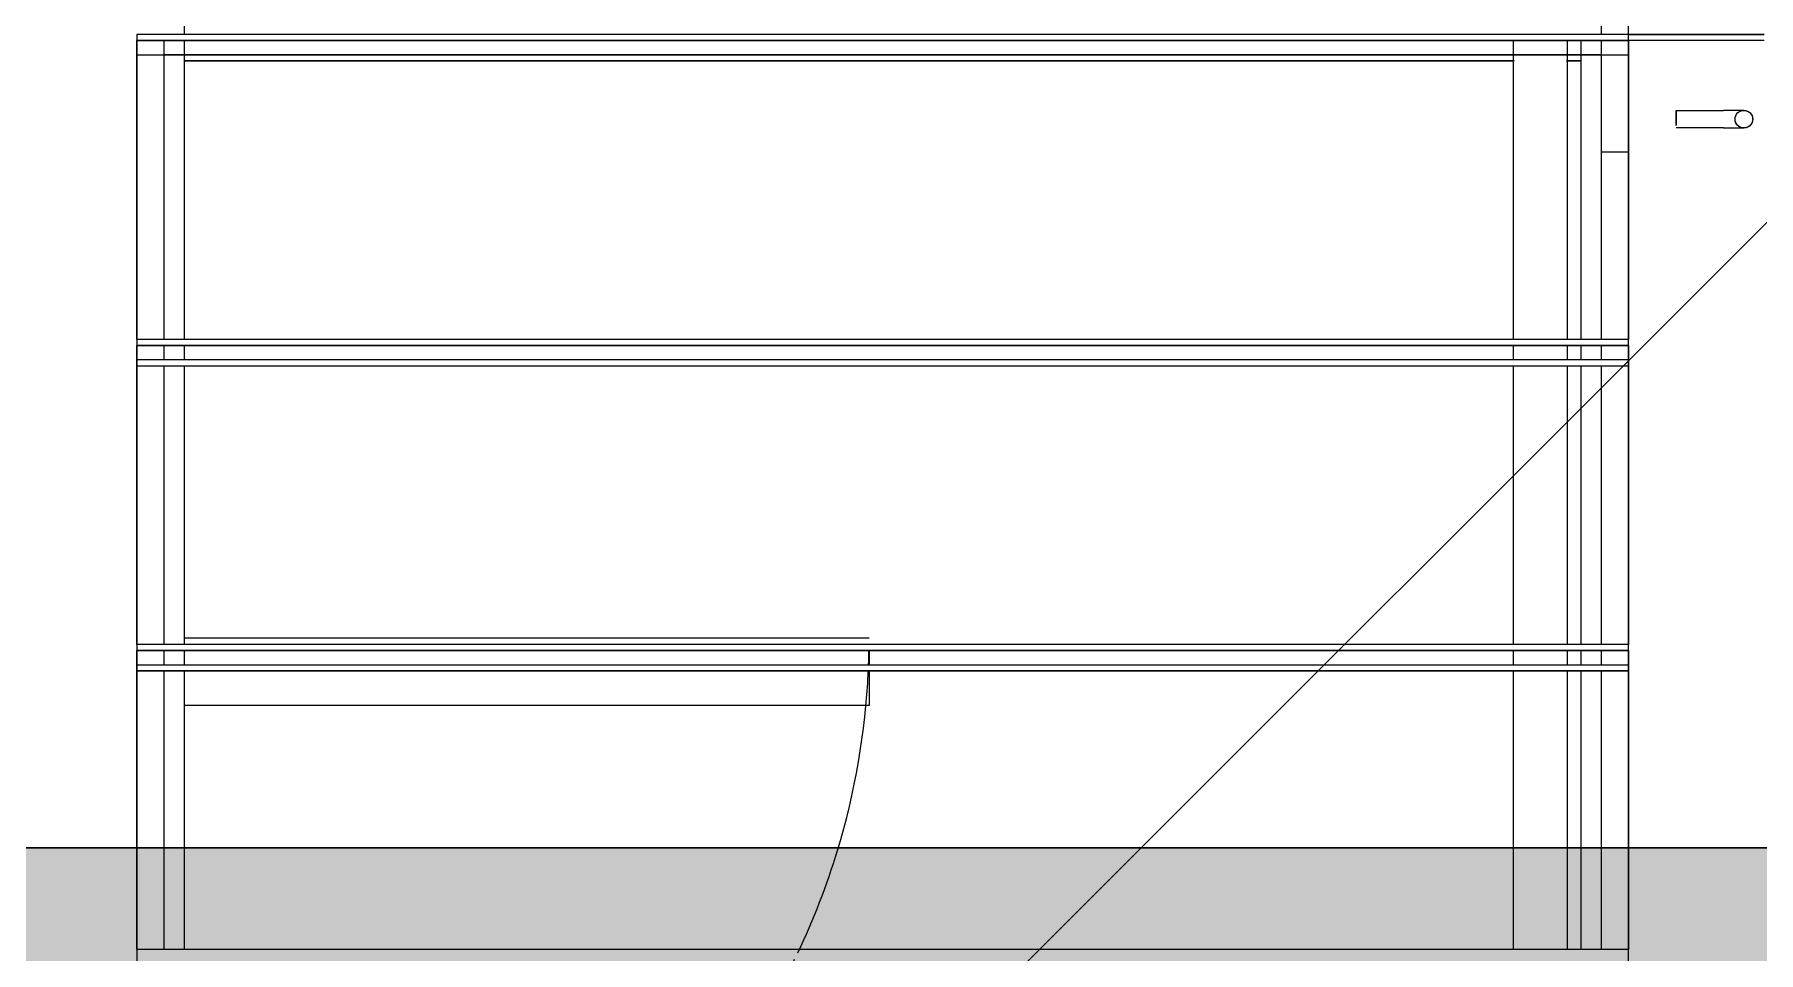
# Model space of a CAD drawing. Header units: millimetres. Extents: x -57519 to 497916, y -349472 to 446842.
# Drawn here: x 298427 to 299698, y 37830 to 38507 of the extents above; entities that cross this region are included whole.
import ezdxf

# ---------------------------------------------------------------- set-up
doc = ezdxf.new("R2010")
doc.units = ezdxf.units.MM
for name, color, linetype, lineweight in [('A-DETL-GENF', 92, 'Continuous', 5), ('A-DOOR', 31, 'Continuous', 5), ('A-FLOR', 192, 'Continuous', 5), ('A-FLOR-HRAL', 11, 'Continuous', 5), ('A-WALL', 113, 'Continuous', 20), ('A-WALL-PATT', 111, 'Continuous', 20), ('S-STRS', 31, 'Continuous', 5)]:
    doc.layers.add(name, color=color, linetype=linetype, lineweight=lineweight)

# ---------------------------------------------------------------- blocks, each defined once
blk = doc.blocks.new('Precast Stair - Run_Internal_-6008571-SITE COVERAGE')
at = {"layer": 'S-STRS'}
for p, q in [((50755, 38507.5), (49774.3, 38507.5)), ((50804.3, 38507.5), (50793.6, 38507.5)), ((50839.3, 38282.5), (50839.3, 38503.1)), ((49774.3, 38503.1), (50755, 38503.1)), ((50793.6, 38503.1), (50804.3, 38503.1)), ((50839.3, 38503.1), (50839.3, 38282.5)), ((50755, 38282.5), (49774.3, 38282.5)), ((49774.3, 38278.1), (50755, 38278.1)), ((50804.3, 38282.5), (50793.6, 38282.5)), ((50793.6, 38278.1), (50804.3, 38278.1)), ((50839.3, 38267.5), (50839.3, 38278.1)), ((50839.3, 38278.1), (50839.3, 38267.5)), ((50839.3, 38267.5), (50839.3, 38278.1)), ((50839.3, 38278.1), (50839.3, 38267.5)), ((50755, 38267.5), (49774.3, 38267.5)), ((49774.3, 38263.1), (50755, 38263.1)), ((50804.3, 38267.5), (50793.6, 38267.5)), ((50793.6, 38263.1), (50804.3, 38263.1)), ((50839.3, 38057.5), (50839.3, 38263.1)), ((50839.3, 38263.1), (50839.3, 38057.5)), ((50755, 38057.5), (49774.3, 38057.5)), ((49774.3, 38053.1), (50755, 38053.1)), ((50804.3, 38057.5), (50793.6, 38057.5)), ((50793.6, 38053.1), (50804.3, 38053.1)), ((50839.3, 38042.5), (50839.3, 38053.1)), ((50839.3, 38053.1), (50839.3, 38042.5)), ((50839.3, 38042.5), (50839.3, 38053.1)), ((50839.3, 38053.1), (50839.3, 38042.5)), ((49774.3, 38042.5), (50755, 38042.5)), ((50755, 38038.1), (49774.3, 38038.1)), ((50793.6, 38042.5), (50804.3, 38042.5)), ((50804.3, 38038.1), (50793.6, 38038.1)), ((50839.3, 37907.5), (50839.3, 38038.1)), ((50839.3, 38038.1), (50839.3, 37907.5)), ((50839.3, 37832.5), (50839.3, 37907.5)), ((50839.3, 37907.5), (50839.3, 37832.5)), ((50755, 37832.5), (49774.3, 37832.5)), ((50804.3, 37832.5), (50793.6, 37832.5))]:
    blk.add_line(p, q, dxfattribs=at)
blk = doc.blocks.new('Precast Stair - ___-6008570-SITE COVERAGE')
at = {"layer": 'S-STRS'}
for p, q in [((49774.3, 38503.1), (50755, 38503.1)), ((50793.6, 38503.1), (50804.3, 38503.1)), ((50839.3, 38282.5), (50839.3, 38503.1)), ((50839.3, 38503.1), (50839.3, 38488.1)), ((50755, 38488.1), (49774.3, 38488.1)), ((50755, 38488.1), (49774.3, 38488.1)), ((50804.3, 38488.1), (50793.6, 38488.1)), ((50804.3, 38488.1), (50793.6, 38488.1)), ((50839.3, 38282.5), (50839.3, 38488.1)), ((50755, 38278.1), (49774.3, 38278.1)), ((50804.3, 38278.1), (50793.6, 38278.1)), ((50839.3, 38267.5), (50839.3, 38278.1)), ((50839.3, 38267.5), (50839.3, 38278.1)), ((50839.3, 38267.5), (50839.3, 38278.1)), ((50839.3, 38267.5), (50839.3, 38278.1)), ((49774.3, 38263.1), (50755, 38263.1)), ((50793.6, 38263.1), (50804.3, 38263.1)), ((50839.3, 38057.5), (50839.3, 38263.1)), ((50839.3, 38263.1), (50839.3, 38057.5)), ((50755, 38053.1), (49774.3, 38053.1)), ((50804.3, 38053.1), (50793.6, 38053.1)), ((50839.3, 38042.5), (50839.3, 38053.1)), ((50839.3, 38053.1), (50839.3, 38042.5)), ((50839.3, 38042.5), (50839.3, 38053.1)), ((50839.3, 38042.5), (50839.3, 38053.1)), ((49774.3, 38038.1), (50755, 38038.1)), ((50793.6, 38038.1), (50804.3, 38038.1)), ((50839.3, 37907.5), (50839.3, 38038.1)), ((50839.3, 38038.1), (50839.3, 37907.5)), ((50839.3, 37832.5), (50839.3, 37907.5)), ((50839.3, 37907.5), (50839.3, 37832.5))]:
    blk.add_line(p, q, dxfattribs=at)
blk.add_blockref('Precast Stair - Run_Internal_-6008571-SITE COVERAGE', (0, 0))
blk = doc.blocks.new('Precast Stair - Landing_Internal_-6008558-SITE COVERAGE')
at = {"layer": 'S-STRS'}
for p, q in [((50839.3, 38507.5), (50939.3, 38507.5)), ((50939.3, 38507.5), (50839.3, 38507.5)), ((50755, 38492.5), (49774.3, 38492.5)), ((50804.3, 38492.5), (50793.6, 38492.5)), ((50839.3, 38492.5), (50839.3, 38503.1)), ((50839.3, 38503.1), (50839.3, 38492.5)), ((49774.3, 38488.1), (50755, 38488.1)), ((50793.6, 38488.1), (50804.3, 38488.1))]:
    blk.add_line(p, q, dxfattribs=at)
blk = doc.blocks.new('Precast Stair - ___-6008557-SITE COVERAGE')
at = {"layer": 'S-STRS'}
for p, q in [((50839.3, 38507.5), (50939.3, 38507.5)), ((50839.3, 38507.5), (50939.3, 38507.5)), ((50839.3, 38492.5), (50839.3, 38503.1)), ((50839.3, 38503.1), (50839.3, 38492.5)), ((49774.3, 38488.1), (50755, 38488.1)), ((49774.3, 38488.1), (50755, 38488.1)), ((50793.6, 38488.1), (50804.3, 38488.1)), ((50793.6, 38488.1), (50804.3, 38488.1))]:
    blk.add_line(p, q, dxfattribs=at)
blk.add_blockref('Precast Stair - Landing_Internal_-6008558-SITE COVERAGE', (0, 0))
blk = doc.blocks.new('Monolithic Landing - Landing_Internal_-6008558-SITE COVERAGE')
at = {"layer": 'S-STRS'}
for p, q in [((50839.3, 38507.5), (50939.3, 38507.5)), ((50939.3, 38507.5), (50839.3, 38507.5)), ((50755, 38492.5), (49774.3, 38492.5)), ((50804.3, 38492.5), (50793.6, 38492.5)), ((50839.3, 38492.5), (50839.3, 38503.1)), ((50839.3, 38503.1), (50839.3, 38492.5)), ((49774.3, 38488.1), (50755, 38488.1)), ((50793.6, 38488.1), (50804.3, 38488.1))]:
    blk.add_line(p, q, dxfattribs=at)
blk = doc.blocks.new('Monolithic Run - Run_Internal_-6008571-SITE COVERAGE')
at = {"layer": 'S-STRS'}
for p, q in [((50755, 38507.5), (49774.3, 38507.5)), ((50804.3, 38507.5), (50793.6, 38507.5)), ((50839.3, 38282.5), (50839.3, 38503.1)), ((49774.3, 38503.1), (50755, 38503.1)), ((50793.6, 38503.1), (50804.3, 38503.1)), ((50839.3, 38503.1), (50839.3, 38282.5)), ((50755, 38282.5), (49774.3, 38282.5)), ((49774.3, 38278.1), (50755, 38278.1)), ((50804.3, 38282.5), (50793.6, 38282.5)), ((50793.6, 38278.1), (50804.3, 38278.1)), ((50839.3, 38267.5), (50839.3, 38278.1)), ((50839.3, 38278.1), (50839.3, 38267.5)), ((50839.3, 38267.5), (50839.3, 38278.1)), ((50839.3, 38278.1), (50839.3, 38267.5)), ((50755, 38267.5), (49774.3, 38267.5)), ((49774.3, 38263.1), (50755, 38263.1)), ((50804.3, 38267.5), (50793.6, 38267.5)), ((50793.6, 38263.1), (50804.3, 38263.1)), ((50839.3, 38057.5), (50839.3, 38263.1)), ((50839.3, 38263.1), (50839.3, 38057.5)), ((50755, 38057.5), (49774.3, 38057.5)), ((49774.3, 38053.1), (50755, 38053.1)), ((50804.3, 38057.5), (50793.6, 38057.5)), ((50793.6, 38053.1), (50804.3, 38053.1)), ((50839.3, 38042.5), (50839.3, 38053.1)), ((50839.3, 38053.1), (50839.3, 38042.5)), ((50839.3, 38042.5), (50839.3, 38053.1)), ((50839.3, 38053.1), (50839.3, 38042.5)), ((49774.3, 38042.5), (50755, 38042.5)), ((50755, 38038.1), (49774.3, 38038.1)), ((50793.6, 38042.5), (50804.3, 38042.5)), ((50804.3, 38038.1), (50793.6, 38038.1)), ((50839.3, 37907.5), (50839.3, 38038.1)), ((50839.3, 38038.1), (50839.3, 37907.5)), ((50839.3, 37832.5), (50839.3, 37907.5)), ((50839.3, 37907.5), (50839.3, 37832.5)), ((50755, 37832.5), (49774.3, 37832.5)), ((50804.3, 37832.5), (50793.6, 37832.5))]:
    blk.add_line(p, q, dxfattribs=at)
blk = doc.blocks.new('Cast-In-Place Stair - Run_Internal_-6086037-SITE COVERAGE')
at = {"layer": 'S-STRS'}
for p, q in [((50839.3, 38507.5), (49739.3, 38507.5)), ((49739.3, 38507.5), (49739.3, 38282.5)), ((49739.3, 38507.5), (49739.3, 38503.1)), ((49739.3, 38503.1), (50839.3, 38503.1)), ((49739.3, 38282.5), (49739.3, 38503.1)), ((50839.3, 38282.5), (50839.3, 38507.5)), ((50839.3, 38503.1), (50839.3, 38507.5)), ((50839.3, 38503.1), (50839.3, 38282.5)), ((50839.3, 38282.5), (49739.3, 38282.5)), ((49739.3, 38282.5), (49739.3, 38057.5)), ((49739.3, 38282.5), (49739.3, 38278.1)), ((49739.3, 38278.1), (49739.3, 38267.5)), ((49739.3, 38267.5), (49739.3, 38278.1)), ((49739.3, 38278.1), (50839.3, 38278.1)), ((49739.3, 38057.5), (49739.3, 38278.1)), ((50839.3, 38057.5), (50839.3, 38282.5)), ((50839.3, 38278.1), (50839.3, 38282.5)), ((50839.3, 38267.5), (50839.3, 38278.1)), ((50839.3, 38278.1), (50839.3, 38267.5)), ((50839.3, 38278.1), (50839.3, 38057.5)), ((50839.3, 38267.5), (49739.3, 38267.5)), ((49739.3, 38267.5), (49739.3, 38263.1)), ((49739.3, 38263.1), (50839.3, 38263.1)), ((50839.3, 38263.1), (50839.3, 38267.5)), ((50839.3, 38057.5), (49739.3, 38057.5)), ((49739.3, 38057.5), (49739.3, 37907.5)), ((49739.3, 38057.5), (49739.3, 38053.1)), ((49739.3, 38053.1), (49739.3, 38042.5)), ((49739.3, 38042.5), (49739.3, 38053.1)), ((49739.3, 38053.1), (50839.3, 38053.1)), ((49739.3, 37907.5), (49739.3, 38053.1)), ((50839.3, 37907.5), (50839.3, 38057.5)), ((50839.3, 38053.1), (50839.3, 38057.5)), ((50839.3, 38042.5), (50839.3, 38053.1)), ((50839.3, 38053.1), (50839.3, 38042.5)), ((50839.3, 38053.1), (50839.3, 37907.5)), ((49739.3, 38042.5), (50839.3, 38042.5)), ((49739.3, 38038.1), (49739.3, 38042.5)), ((50839.3, 38038.1), (49739.3, 38038.1)), ((50839.3, 38042.5), (50839.3, 38038.1)), ((49739.3, 37907.5), (49739.3, 37832.5)), ((49739.3, 37832.5), (49739.3, 37907.5)), ((50839.3, 37832.5), (50839.3, 37907.5)), ((50839.3, 37907.5), (50839.3, 37832.5)), ((50839.3, 37832.5), (49739.3, 37832.5)), ((49739.3, 37832.5), (49739.3, 37757.5)), ((49739.3, 37832.5), (49739.3, 37828.1)), ((50839.3, 37757.5), (50839.3, 37832.5)), ((50839.3, 37828.1), (50839.3, 37832.5))]:
    blk.add_line(p, q, dxfattribs=at)
blk = doc.blocks.new('Cast-In-Place Stair - ___-6086036-SITE COVERAGE')
at = {"layer": 'S-STRS'}
for p, q in [((49739.3, 38503.1), (49739.3, 38282.5)), ((49739.3, 38503.1), (49739.3, 38492.5)), ((50839.3, 38503.1), (49739.3, 38503.1)), ((50839.3, 38282.5), (50839.3, 38503.1)), ((50839.3, 38492.5), (50839.3, 38503.1)), ((49739.3, 38492.5), (50839.3, 38492.5)), ((50819.3, 38492.5), (49759.3, 38492.5)), ((50839.3, 38420.9), (50839.3, 38492.5)), ((50839.3, 38282.5), (50839.3, 38420.9)), ((49739.3, 38278.1), (49739.3, 38267.5)), ((49739.3, 38278.1), (49739.3, 38057.5)), ((49739.3, 38278.1), (49739.3, 38263.1)), ((50839.3, 38278.1), (49739.3, 38278.1)), ((50839.3, 38267.5), (50839.3, 38278.1)), ((50839.3, 38267.5), (50839.3, 38278.1)), ((50839.3, 38057.5), (50839.3, 38278.1)), ((50839.3, 38263.1), (50839.3, 38278.1)), ((49739.3, 38263.1), (50839.3, 38263.1)), ((50839.3, 38263.1), (50839.3, 38057.5)), ((49739.3, 38053.1), (49739.3, 38042.5)), ((49739.3, 38053.1), (49739.3, 37907.5)), ((49739.3, 38053.1), (49739.3, 38038.1)), ((50839.3, 38053.1), (49739.3, 38053.1)), ((50839.3, 38042.5), (50839.3, 38053.1)), ((50839.3, 38053.1), (50839.3, 38042.5)), ((50839.3, 37907.5), (50839.3, 38053.1)), ((50839.3, 38038.1), (50839.3, 38053.1)), ((49739.3, 38038.1), (50839.3, 38038.1)), ((50839.3, 38038.1), (50839.3, 37907.5)), ((49739.3, 37907.5), (49739.3, 37832.5)), ((50839.3, 37832.5), (50839.3, 37907.5)), ((50839.3, 37907.5), (50839.3, 37832.5))]:
    blk.add_line(p, q, dxfattribs=at)
blk.add_blockref('Cast-In-Place Stair - Run_Internal_-6086037-SITE COVERAGE', (0, 0))
blk = doc.blocks.new('Monolithic Run - Run_Internal_-6086037-SITE COVERAGE')
at = {"layer": 'S-STRS'}
for p, q in [((50839.3, 38507.5), (49739.3, 38507.5)), ((49739.3, 38507.5), (49739.3, 38282.5)), ((49739.3, 38507.5), (49739.3, 38503.1)), ((49739.3, 38503.1), (50839.3, 38503.1)), ((49739.3, 38282.5), (49739.3, 38503.1)), ((50839.3, 38282.5), (50839.3, 38507.5)), ((50839.3, 38503.1), (50839.3, 38507.5)), ((50839.3, 38503.1), (50839.3, 38282.5)), ((50839.3, 38282.5), (49739.3, 38282.5)), ((49739.3, 38282.5), (49739.3, 38057.5)), ((49739.3, 38282.5), (49739.3, 38278.1)), ((49739.3, 38278.1), (49739.3, 38267.5)), ((49739.3, 38267.5), (49739.3, 38278.1)), ((49739.3, 38278.1), (50839.3, 38278.1)), ((49739.3, 38057.5), (49739.3, 38278.1)), ((50839.3, 38057.5), (50839.3, 38282.5)), ((50839.3, 38278.1), (50839.3, 38282.5)), ((50839.3, 38267.5), (50839.3, 38278.1)), ((50839.3, 38278.1), (50839.3, 38267.5)), ((50839.3, 38278.1), (50839.3, 38057.5)), ((50839.3, 38267.5), (49739.3, 38267.5)), ((49739.3, 38267.5), (49739.3, 38263.1)), ((49739.3, 38263.1), (50839.3, 38263.1)), ((50839.3, 38263.1), (50839.3, 38267.5)), ((50839.3, 38057.5), (49739.3, 38057.5)), ((49739.3, 38057.5), (49739.3, 37907.5)), ((49739.3, 38057.5), (49739.3, 38053.1)), ((49739.3, 38053.1), (49739.3, 38042.5)), ((49739.3, 38042.5), (49739.3, 38053.1)), ((49739.3, 38053.1), (50839.3, 38053.1)), ((49739.3, 37907.5), (49739.3, 38053.1)), ((50839.3, 37907.5), (50839.3, 38057.5)), ((50839.3, 38053.1), (50839.3, 38057.5)), ((50839.3, 38042.5), (50839.3, 38053.1)), ((50839.3, 38053.1), (50839.3, 38042.5)), ((50839.3, 38053.1), (50839.3, 37907.5)), ((49739.3, 38042.5), (50839.3, 38042.5)), ((49739.3, 38038.1), (49739.3, 38042.5)), ((50839.3, 38038.1), (49739.3, 38038.1)), ((50839.3, 38042.5), (50839.3, 38038.1)), ((49739.3, 37907.5), (49739.3, 37832.5)), ((49739.3, 37832.5), (49739.3, 37907.5)), ((50839.3, 37832.5), (50839.3, 37907.5)), ((50839.3, 37907.5), (50839.3, 37832.5)), ((50839.3, 37832.5), (49739.3, 37832.5)), ((49739.3, 37832.5), (49739.3, 37757.5)), ((49739.3, 37832.5), (49739.3, 37828.1)), ((50839.3, 37757.5), (50839.3, 37832.5)), ((50839.3, 37828.1), (50839.3, 37832.5))]:
    blk.add_line(p, q, dxfattribs=at)
blk = doc.blocks.new('Railing - Handrail On Railing-13703714-SITE COVERAGE')
at = {"layer": 'A-FLOR-HRAL'}
for p, q in [((-15, 6.5), (-50, 6.5)), ((-50, 4.6), (-50, 0)), ((-50, 0), (-50, 4.6)), ((-50, -3.3), (-50, 0)), ((-50, 0), (-50, -3.3)), ((-50, -6.5), (-15, -6.5))]:
    blk.add_line(p, q, dxfattribs=at)
at = {"layer": 'A-FLOR-HRAL', "flags": 128}
for points in [[(-15, 6.5), (-3, 6.5), (0, 6.5)], [(0, -6.5), (-5.9, -6.5), (-15, -6.5)]]:
    blk.add_lwpolyline(points, dxfattribs=at)
at = {"layer": 'A-FLOR-HRAL'}
for start, end in [(165, 180), (360, 165), (180, 360)]:
    blk.add_arc((0, 0), 6.5, start, end, dxfattribs=at)
blk = doc.blocks.new('Railing - Railing-7308593-SITE COVERAGE')
at = {"layer": 'A-FLOR-HRAL'}
for p, q in [((50754.3, 38503.1), (50754.3, 38282.5)), ((50794.3, 38282.5), (50794.3, 38503.1)), ((50754.3, 38278.1), (50754.3, 38267.5)), ((50794.3, 38267.5), (50794.3, 38278.1)), ((50754.3, 38263.1), (50754.3, 38057.5)), ((50794.3, 38057.5), (50794.3, 38263.1)), ((50754.3, 38053.1), (50754.3, 38042.5)), ((50794.3, 38042.5), (50794.3, 38053.1)), ((50754.3, 38038.1), (50754.3, 37907.5)), ((50794.3, 37907.5), (50794.3, 38038.1)), ((50754.3, 37907.5), (50754.3, 37832.5)), ((50794.3, 37832.5), (50794.3, 37907.5))]:
    blk.add_line(p, q, dxfattribs=at)
at = {"extrusion": (0, 0, -1), "zscale": -1, "rotation": 180}
blk.add_blockref('Railing - Handrail On Railing-13703714-SITE COVERAGE', (-50924.3, 38445), dxfattribs=at)
blk = doc.blocks.new('Railing - Handrail On Railing-V347-SITE COVERAGE')
at = {"layer": 'A-FLOR-HRAL'}
for p, q in [((-15, 6.5), (-50, 6.5)), ((-50, 0), (-50, 3.2)), ((-50, 3.2), (-50, 1.7)), ((-50, 1.7), (-50, 0)), ((-50, 0), (-50, -3.3)), ((-50, -1.7), (-50, 0)), ((-50, -3.3), (-50, -1.7)), ((-50, -3.3), (-50, -6.3)), ((-50, -4.6), (-50, -3.3)), ((-50, -6.3), (-50, -4.6)), ((-50, -6.3), (-50, -6.3)), ((-50, -6.5), (-15, -6.5))]:
    blk.add_line(p, q, dxfattribs=at)
at = {"layer": 'A-FLOR-HRAL', "flags": 128}
for points in [[(-15, 6.5), (-3, 6.5), (0, 6.5)], [(0, -6.5), (-5.9, -6.5), (-15, -6.5)]]:
    blk.add_lwpolyline(points, dxfattribs=at)
at = {"layer": 'A-FLOR-HRAL'}
for start, end in [(150, 180), (90, 150), (75, 90), (30, 75), (360, 30), (180, 270), (270, 285), (285, 330), (330, 360)]:
    blk.add_arc((0, 0), 6.5, start, end, dxfattribs=at)
blk = doc.blocks.new('Railing - Railing-13704557-SITE COVERAGE')
at = {"layer": 'A-FLOR-HRAL'}
for p, q in [((50754.3, 38503.1), (50754.3, 38282.5)), ((50794.3, 38282.5), (50794.3, 38503.1)), ((50754.3, 38278.1), (50754.3, 38267.5)), ((50794.3, 38267.5), (50794.3, 38278.1)), ((50754.3, 38263.1), (50754.3, 38057.5)), ((50794.3, 38057.5), (50794.3, 38263.1)), ((50754.3, 38053.1), (50754.3, 38042.5)), ((50794.3, 38042.5), (50794.3, 38053.1)), ((50754.3, 38038.1), (50754.3, 37907.5)), ((50794.3, 37907.5), (50794.3, 38038.1)), ((50754.3, 37907.5), (50754.3, 37832.5)), ((50794.3, 37832.5), (50794.3, 37907.5))]:
    blk.add_line(p, q, dxfattribs=at)
at = {"extrusion": (0, 0, -1), "zscale": -1, "rotation": 180}
blk.add_blockref('Railing - Handrail On Railing-V347-SITE COVERAGE', (-50924.3, 38445), dxfattribs=at)
blk = doc.blocks.new('Railing - Handrail On Railing-V354-SITE COVERAGE')
at = {"layer": 'A-FLOR-HRAL'}
for p, q in [((-15, 6.5), (-50, 6.5)), ((-50, 1.7), (-50, 4.6)), ((-50, 4.6), (-50, 0)), ((-50, 0), (-50, 1.7)), ((-15, 6.5), (-3, 6.5)), ((-3, 6.5), (0, 6.5)), ((-50, 0), (-50, -1.7)), ((-50, -1.7), (-50, 0)), ((-50, -1.7), (-50, -6.3)), ((-50, -4.6), (-50, -1.7)), ((-50, -6.3), (-50, -4.6)), ((-50, -6.5), (-15, -6.5)), ((-5.9, -6.5), (-15, -6.5)), ((0, -6.5), (-5.9, -6.5))]:
    blk.add_line(p, q, dxfattribs=at)
for start, end in [(75, 180), (360, 75), (180, 360)]:
    blk.add_arc((0, 0), 6.5, start, end, dxfattribs=at)
blk = doc.blocks.new('Railing - Railing-13704605-SITE COVERAGE')
at = {"layer": 'A-FLOR-HRAL'}
for p, q in [((50754.3, 38503.1), (50754.3, 38282.5)), ((50794.3, 38282.5), (50794.3, 38503.1)), ((50754.3, 38278.1), (50754.3, 38267.5)), ((50794.3, 38267.5), (50794.3, 38278.1)), ((50754.3, 38263.1), (50754.3, 38057.5)), ((50794.3, 38057.5), (50794.3, 38263.1)), ((50754.3, 38053.1), (50754.3, 38042.5)), ((50794.3, 38042.5), (50794.3, 38053.1)), ((50754.3, 38038.1), (50754.3, 37907.5)), ((50794.3, 37907.5), (50794.3, 38038.1)), ((50754.3, 37907.5), (50754.3, 37832.5)), ((50794.3, 37832.5), (50794.3, 37907.5))]:
    blk.add_line(p, q, dxfattribs=at)
at = {"extrusion": (0, 0, -1), "zscale": -1, "rotation": 180}
blk.add_blockref('Railing - Handrail On Railing-V354-SITE COVERAGE', (-50924.3, 38445), dxfattribs=at)
blk = doc.blocks.new('DLN-Access Panel__AP07_ - _AP17_ 600 x 1750 _WH_-V436-SITE COVERAGE')
at = {"layer": 'A-DOOR'}
for p, q in [((-270, 110), (-270, 615)), ((-260.6, 615), (-250, 615)), ((-245.6, 615), (-220, 615)), ((-220, 615), (-220, 110))]:
    blk.add_line(p, q, dxfattribs=at)
for start, end in [(87.8218, 88.9782), (73.1187, 87.3445), (64.5092, 73.1187), (62.5783, 63.9451), (54.8549, 62.0143), (44.75, 54.8549), (30.8924, 44.75), (30.0498, 30.8924), (27.1426, 30.0432), (22.125, 27.136), (3.8178, 22.125)]:
    blk.add_arc((-270, 75), 540, start, end, dxfattribs=at)

msp = doc.modelspace()

# ---------------------------------------------------------------- hatches: boundary and pattern name
at = {"layer": 'A-DETL-GENF'}
h = msp.add_hatch(dxfattribs=at)
h.set_pattern_fill('FP_40', color=250, style=0, pattern_type=2)
h.set_pattern_definition([(45, (248763.4, 0), (-1257.236, 1257.236), []), (45, (248763.4, 1905), (-1257.236, 1257.236), [])])
h.paths.add_polyline_path([(325750.1, -8642.5), (328562.7, -8642.5), (328562.7, 4657.5), (341312.7, 4657.5), (341312.7, 30557.5), (342712.7, 30557.5), (342712.7, 48907.7), (339962.7, 48907.7), (339962.7, 52157.5), (338962.7, 52157.5), (338962.7, 53757.5), (297512.7, 53757.5), (297512.7, 52247.5), (286277.7, 52247.5), (286277.7, 34407.5), (285902.7, 34407.5), (285902.7, 7407.5), (286277.7, 7407.5), (286277.7, -2267.5), (315555.2, -2267.5), (315555.2, -8642.5), (321257.1, -8642.5)], flags=0)
at = {"layer": 'A-WALL-PATT', "lineweight": 5, "transparency": 33554560}
h = msp.add_hatch(color=253, dxfattribs=at)
h.paths.add_polyline_path([(301402.7, 37757.5), (301402.7, 37907.5), (298302.7, 37907.5), (298302.7, 37757.5), (301319.2, 37757.5)], flags=0)
h.paths.add_polyline_path([(295422.1, 37757.5), (298152.7, 37757.5), (298152.7, 37907.5), (295102.7, 37907.5), (295102.7, 37757.5)], flags=0)

# ---------------------------------------------------------------- linework, layer by layer
at = {"layer": 'A-FLOR'}
for p, q in [((299602.7, 38507.5), (299602.7, 38553.2)), ((298302.7, 37907.5), (300802.7, 37907.5))]:
    msp.add_line(p, q, dxfattribs=at)
at = {"layer": 'A-WALL', "lineweight": 5}
for p, q in [((298537.7, 39587.5), (298537.7, 38507.5)), ((299582.7, 38507.5), (299582.7, 38522.5)), ((298502.7, 38282.5), (298502.7, 38503.1)), ((298522.7, 38503.1), (298522.7, 38282.5)), ((298537.7, 38503.1), (298537.7, 38282.5)), ((299567.7, 38282.5), (299567.7, 38503.1)), ((299582.7, 38282.5), (299582.7, 38503.1)), ((299602.7, 34107.5), (299602.7, 38507.5)), ((299602.7, 38503.3), (299702.7, 38503.3)), ((299582.7, 38420.9), (299602.7, 38420.9)), ((298502.7, 38267.5), (298502.7, 38278.1)), ((298522.7, 38278.1), (298522.7, 38267.5)), ((298537.7, 38278.1), (298537.7, 38267.5)), ((299567.7, 38267.5), (299567.7, 38278.1)), ((299582.7, 38267.5), (299582.7, 38278.1)), ((298502.7, 38057.5), (298502.7, 38263.1)), ((298522.7, 38263.1), (298522.7, 38057.5)), ((298537.7, 38263.1), (298537.7, 38057.5)), ((299567.7, 38057.5), (299567.7, 38263.1)), ((299582.7, 38057.5), (299582.7, 38263.1)), ((298502.7, 38042.5), (298502.7, 38053.1)), ((298522.7, 38053.1), (298522.7, 38042.5)), ((298537.7, 38053.1), (298537.7, 38042.5)), ((299567.7, 38042.5), (299567.7, 38053.1)), ((299582.7, 38042.5), (299582.7, 38053.1)), ((298502.7, 37832.5), (298502.7, 38038.1)), ((298522.7, 38038.1), (298522.7, 37832.5)), ((298537.7, 38038.1), (298537.7, 37832.5)), ((299567.7, 37832.5), (299567.7, 38038.1)), ((299582.7, 37832.5), (299582.7, 38038.1)), ((300792.7, 37907.5), (298327.7, 37907.5))]:
    msp.add_line(p, q, dxfattribs=at)
at = {"layer": 'S-STRS'}
for p, q in [((298502.7, 38503.1), (298502.7, 38282.5)), ((298502.7, 38503.1), (298502.7, 38492.5)), ((299602.7, 38503.1), (298502.7, 38503.1)), ((299602.7, 38507.5), (299702.7, 38507.5)), ((299602.7, 38507.5), (299702.7, 38507.5)), ((299602.7, 38282.5), (299602.7, 38503.1)), ((299602.7, 38492.5), (299602.7, 38503.1)), ((298502.7, 38492.5), (299602.7, 38492.5)), ((299582.7, 38492.5), (298522.7, 38492.5)), ((298537.7, 38503.1), (299518.4, 38503.1)), ((299557.1, 38503.1), (299567.7, 38503.1)), ((299602.7, 38492.5), (299602.7, 38503.1)), ((299602.7, 38503.1), (299602.7, 38492.5)), ((299602.7, 38282.5), (299602.7, 38503.1)), ((299602.7, 38503.1), (299602.7, 38488.1)), ((299602.7, 38420.9), (299602.7, 38492.5)), ((298537.7, 38488.1), (299518.4, 38488.1)), ((298537.7, 38488.1), (299518.4, 38488.1)), ((299518.4, 38488.1), (298537.7, 38488.1)), ((299518.4, 38488.1), (298537.7, 38488.1)), ((299557.1, 38488.1), (299567.7, 38488.1)), ((299557.1, 38488.1), (299567.7, 38488.1)), ((299567.7, 38488.1), (299557.1, 38488.1)), ((299567.7, 38488.1), (299557.1, 38488.1)), ((299602.7, 38282.5), (299602.7, 38488.1)), ((299602.7, 38282.5), (299602.7, 38420.9)), ((298502.7, 38278.1), (298502.7, 38267.5)), ((298502.7, 38278.1), (298502.7, 38057.5)), ((298502.7, 38278.1), (298502.7, 38263.1)), ((299602.7, 38278.1), (298502.7, 38278.1)), ((299518.4, 38278.1), (298537.7, 38278.1)), ((299567.7, 38278.1), (299557.1, 38278.1)), ((299602.7, 38267.5), (299602.7, 38278.1)), ((299602.7, 38267.5), (299602.7, 38278.1)), ((299602.7, 38267.5), (299602.7, 38278.1)), ((299602.7, 38267.5), (299602.7, 38278.1)), ((299602.7, 38267.5), (299602.7, 38278.1)), ((299602.7, 38267.5), (299602.7, 38278.1)), ((299602.7, 38057.5), (299602.7, 38278.1)), ((299602.7, 38263.1), (299602.7, 38278.1)), ((298502.7, 38263.1), (299602.7, 38263.1)), ((298537.7, 38263.1), (299518.4, 38263.1)), ((299557.1, 38263.1), (299567.7, 38263.1)), ((299602.7, 38057.5), (299602.7, 38263.1)), ((299602.7, 38263.1), (299602.7, 38057.5)), ((299602.7, 38263.1), (299602.7, 38057.5)), ((298502.7, 38053.1), (298502.7, 38042.5)), ((298502.7, 38053.1), (298502.7, 37907.5)), ((298502.7, 38053.1), (298502.7, 38038.1)), ((299602.7, 38053.1), (298502.7, 38053.1)), ((299518.4, 38053.1), (298537.7, 38053.1)), ((299567.7, 38053.1), (299557.1, 38053.1)), ((299602.7, 38042.5), (299602.7, 38053.1)), ((299602.7, 38053.1), (299602.7, 38042.5)), ((299602.7, 38042.5), (299602.7, 38053.1)), ((299602.7, 38042.5), (299602.7, 38053.1)), ((299602.7, 38042.5), (299602.7, 38053.1)), ((299602.7, 38053.1), (299602.7, 38042.5)), ((299602.7, 37907.5), (299602.7, 38053.1)), ((299602.7, 38038.1), (299602.7, 38053.1)), ((298502.7, 38038.1), (299602.7, 38038.1)), ((298537.7, 38038.1), (299518.4, 38038.1)), ((299557.1, 38038.1), (299567.7, 38038.1)), ((299602.7, 37907.5), (299602.7, 38038.1)), ((299602.7, 38038.1), (299602.7, 37907.5)), ((299602.7, 38038.1), (299602.7, 37907.5)), ((298502.7, 37907.5), (298502.7, 37832.5)), ((299602.7, 37832.5), (299602.7, 37907.5)), ((299602.7, 37907.5), (299602.7, 37832.5)), ((299602.7, 37832.5), (299602.7, 37907.5)), ((299602.7, 37907.5), (299602.7, 37832.5))]:
    msp.add_line(p, q, dxfattribs=at)

# ---------------------------------------------------------------- block references
at = {"color": 254, "lineweight": 5}
for name in ['Monolithic Landing - Landing_Internal_-6008558-SITE COVERAGE', 'Monolithic Run - Run_Internal_-6086037-SITE COVERAGE']:
    msp.add_blockref(name, (248763.4, 0), dxfattribs=at)
at = {"color": 10, "lineweight": 5}
msp.add_blockref('Monolithic Run - Run_Internal_-6008571-SITE COVERAGE', (248763.4, 0), dxfattribs=at)
at = {"layer": 'A-DOOR', "rotation": 270}
msp.add_blockref('DLN-Access Panel__AP07_ - _AP17_ 600 x 1750 _WH_-V436-SITE COVERAGE', (298427.7, 37792.5), dxfattribs=at)
at = {"layer": 'A-FLOR-HRAL'}
for name in ['Railing - Railing-7308593-SITE COVERAGE', 'Railing - Railing-13704557-SITE COVERAGE', 'Railing - Railing-13704605-SITE COVERAGE']:
    msp.add_blockref(name, (248763.4, 0), dxfattribs=at)
at = {"layer": 'S-STRS'}
for name in ['Precast Stair - ___-6008557-SITE COVERAGE', 'Cast-In-Place Stair - ___-6086036-SITE COVERAGE', 'Precast Stair - ___-6008570-SITE COVERAGE']:
    msp.add_blockref(name, (248763.4, 0), dxfattribs=at)

doc.saveas('drawing.dxf')
